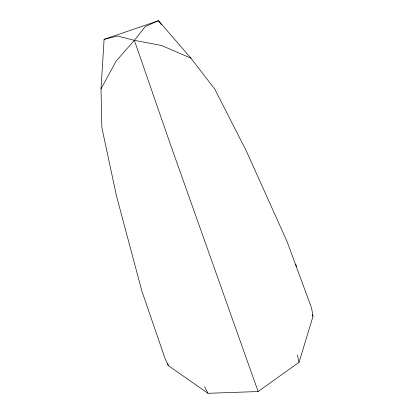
<?xml version="1.0" encoding="UTF-8"?>
<svg xmlns="http://www.w3.org/2000/svg" width="414" height="414" viewBox="0 0 414 414"><rect width="100%" height="100%" fill="white"/><g stroke="black" fill="none" stroke-linecap="round" stroke-linejoin="round"><path stroke-width="0.62" d="M101.006 88.953L104.1 39.34L158.51 20.7L190.921 58.172L214.773 89.119L246.449 151.224L287.026 241.465L311.654 308.28L312.994 316.472L299.027 362.317L258.139 391.541L207.973 393.3L168.327 365.614L164.943 358.245L141.836 290.975L116.412 195.646L101.88 127.735L101.006 88.953L116.137 61.049L134.359 40.329L145.33 26.506L158.51 20.7L161.538 24.861M104.1 39.34L117.56 36.018L134.359 40.329L161.558 45.499L190.921 58.172M204.557 386.619L207.973 393.3M258.139 391.541L170.309 144.082L134.359 40.329M312.347 314.65L312.994 316.472M167.773 363.771L168.327 365.614M297.428 355.01L299.027 362.317M295.803 264.132L296.279 266.569"/></g></svg>
